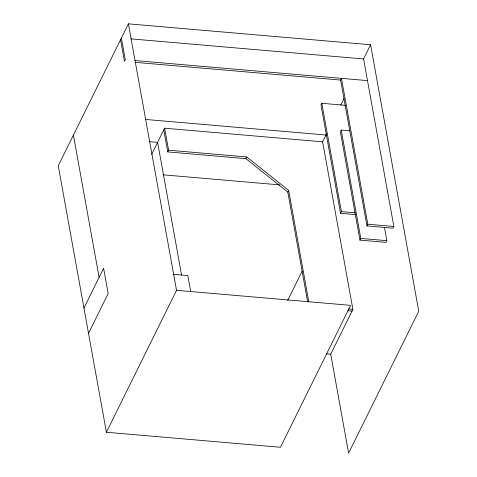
<?xml version="1.0" encoding="UTF-8"?>
<svg xmlns="http://www.w3.org/2000/svg" width="477" height="477" viewBox="0 0 477 477"><rect width="100%" height="100%" fill="white"/><g stroke="black" fill="none" stroke-linecap="round" stroke-linejoin="round"><path stroke-width="0.72" d="M326.65 133.691L322.625 141.83L352.897 309.37L330.728 354.214L348.604 453.15L418.746 311.231L370.599 44.755L128.396 23.85L58.254 165.769L106.401 432.245L280.458 447.265L350.595 305.346L176.538 290.32L106.401 432.245M151.686 154.381L164.625 128.194L322.625 141.83M83.958 308.035L103.598 268.295L108.166 293.57L88.525 333.31M307.605 301.547L287.834 192.124L245.893 158.65L167.761 151.907L168.602 150.201L164.625 128.194M245.893 158.65L246.734 156.945L288.674 190.424L308.828 301.977M345.7 105.357L321.826 103.3L320.985 105L340.554 213.32L355.747 214.632M366.968 225.925L340.614 80.07L341.46 78.365L367.809 224.22L366.968 225.925L393.012 228.173L393.853 226.468L363.587 58.951L370.599 44.755M287.834 192.124L288.674 190.424M340.757 105.137L344.042 98.5M349.909 130.841L341.228 130.09L340.381 131.795L359.956 240.116L386 242.364L386.841 240.664L384.462 227.487M287.691 300.421L302.126 271.216M340.554 213.32L341.395 211.621L321.826 103.3M359.956 240.116L360.797 238.417L341.228 130.09M131.014 38.875L363.587 58.951M134.919 60.537L367.505 80.613M135.557 62.368L340.614 80.07M145.282 119.417L325.994 135.021M149.486 141.681L157.613 142.385L181.594 275.116M168.602 150.201L246.734 156.945M163.229 174.832L279.689 184.885M341.395 211.621L355.138 212.808M367.809 224.22L393.853 226.468M360.797 238.417L386.841 240.664M173.032 274.287L187.807 275.563L190.675 291.453M348.478 308.989L352.897 309.37M347.638 310.694L352.05 311.07M326.316 353.833L330.728 354.214M163.784 129.893L167.761 151.907M128.396 23.85L176.538 290.32M121.385 38.041L125.296 59.708L124.455 61.408L120.538 39.746M73.404 135.116L99.109 277.381"/></g></svg>
